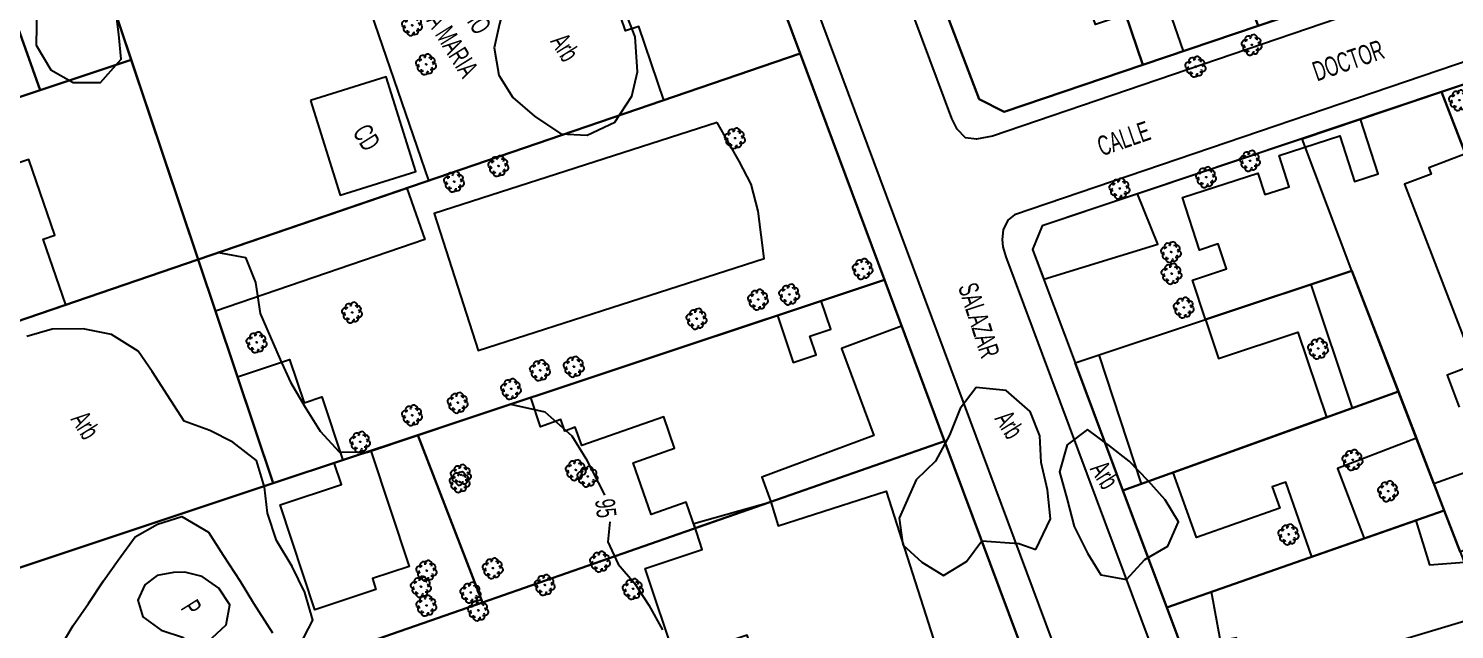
# Model space of a CAD drawing. Header units: millimetres. Extents: x 438774 to 440085, y 7202522 to 7203572.
# Drawn here: x 439211.1 to 439356.5, y 7202698.5 to 7202759.8 of the extents above; entities that cross this region are included whole.
import ezdxf

# ---------------------------------------------------------------- set-up
doc = ezdxf.new("R2010")
doc.units = ezdxf.units.MM
doc.linetypes.add('00', pattern=[10, 0, -10])
for name, color, linetype in [('0505', 1, 'Continuous'), ('0506', 1, 'Continuous'), ('0611', 30, 'Continuous'), ('0612', 7, 'Continuous'), ('0703', 6, 'Continuous'), ('0705', 242, 'Continuous'), ('0707', 7, 'Continuous'), ('0801', 10, 'Continuous'), ('0803', 160, 'Continuous'), ('0804', 170, 'Continuous'), ('0811', 10, 'Continuous'), ('0812', 7, 'Continuous'), ('0835', 7, 'Continuous'), ('0836', 7, 'Continuous'), ('1005', 3, 'Continuous'), ('1006', 3, 'Continuous'), ('1007', 3, 'Continuous')]:
    doc.layers.add(name, color=color, linetype=linetype)
doc.styles.add('02', font='swissc.ttf')

# ---------------------------------------------------------------- blocks, each defined once
blk = doc.blocks.new('09')
for p, q in [((-0.04, 0.01), (0.04, 0.01)), ((-0.02, 0.03), (0.02, 0.03)), ((0, 0.05), (0, 0.05)), ((-0.04, -0.01), (0.04, -0.01)), ((-0.02, -0.03), (0.02, -0.03))]:
    blk.add_line(p, q)
for points in [[(-0.61, 0.39), (-0.76, 0.34), (-0.88, 0.27), (-0.97, 0.13), (-1, 0), (-0.96, -0.15), (-0.88, -0.26), (-0.83, -0.31), (-0.73, -0.36), (-0.58, -0.38)], [(-0.12, 0.67), (-0.2, 0.77), (-0.32, 0.84), (-0.46, 0.87), (-0.62, 0.83), (-0.74, 0.77), (-0.81, 0.63), (-0.83, 0.49), (-0.83, 0.42), (-0.79, 0.32), (-0.69, 0.22), (-0.62, 0.16)], [(-0.41, 0.6), (-0.39, 0.72), (-0.35, 0.82), (-0.3, 0.88), (-0.18, 0.96), (-0.03, 1), (0.1, 0.96), (0.24, 0.87), (0.31, 0.75), (0.36, 0.62), (0.37, 0.55)], [(0.11, 0.66), (0.19, 0.71), (0.31, 0.78), (0.42, 0.81), (0.49, 0.81), (0.63, 0.78), (0.76, 0.7), (0.82, 0.58), (0.84, 0.41), (0.81, 0.28), (0.75, 0.16), (0.69, 0.06)], [(0.67, -0.42), (0.8, -0.38), (0.91, -0.29), (0.99, -0.14), (1.01, -0.01), (0.95, 0.14), (0.86, 0.24), (0.8, 0.29), (0.7, 0.32), (0.56, 0.34)], [(-0.14, -0.69), (-0.19, -0.75), (-0.3, -0.83), (-0.4, -0.87), (-0.48, -0.87), (-0.61, -0.83), (-0.74, -0.75), (-0.8, -0.63), (-0.83, -0.47), (-0.79, -0.33), (-0.7, -0.18), (-0.64, -0.12)], [(-0.38, -0.63), (-0.34, -0.76), (-0.26, -0.88), (-0.13, -0.97), (0.01, -1.01), (0.15, -0.97), (0.27, -0.88), (0.32, -0.83), (0.36, -0.73), (0.38, -0.57)], [(0.15, -0.7), (0.32, -0.83), (0.46, -0.87), (0.62, -0.85), (0.74, -0.79), (0.83, -0.66), (0.86, -0.52), (0.86, -0.45), (0.83, -0.34), (0.74, -0.24), (0.67, -0.18)]]:
    blk.add_lwpolyline(points)
blk.add_lwpolyline([(0, -0.05), (-0.05, 0), (0, 0.05), (0.05, 0)], close=True)

msp = doc.modelspace()

# ---------------------------------------------------------------- linework, layer by layer
at = {"layer": '0505', "linetype": 'Continuous', "elevation": 95, "flags": 128}
for points in [[(439191.1, 7202723.5), (439230.45, 7202736.96), (439233.21, 7202736.46), (439234.24, 7202733.92), (439234.71, 7202730.75), (439236.74, 7202726.05), (439237.79, 7202723.74), (439239.28, 7202721.2), (439240.82, 7202718.73), (439242.75, 7202716.63), (439245.63, 7202716.62), (439260.23, 7202721.49), (439263.72, 7202720.72), (439266.47, 7202718.27), (439267.92, 7202715.96), (439269.79, 7202712.31)], [(439270.35, 7202709.5), (439270.14, 7202707.45), (439271.21, 7202705.19), (439272.88, 7202703.26), (439274.32, 7202701.01), (439275.72, 7202698.5)]]:
    msp.add_lwpolyline(points, dxfattribs=at)
at = {"layer": '0505', "linetype": '00', "elevation": 95, "flags": 128}
msp.add_lwpolyline([(439269.79, 7202712.31), (439270.35, 7202709.5)], dxfattribs=at)
at = {"layer": '0611', "linetype": 'Continuous', "flags": 128}
for points in [[(439411.82, 7202783.77), (439309.36, 7202748.83), (439307.75, 7202748.52), (439306.63, 7202748.67), (439305.76, 7202749.55), (439305.23, 7202750.63), (439275.31, 7202830.9), (439275.4, 7202832.39), (439275.83, 7202833.12), (439276.41, 7202833.79), (439277.36, 7202834.32), (439361.86, 7202862.92)], [(439182.51, 7202602.04), (439182.79, 7202601.47), (439183.32, 7202600.85), (439184.55, 7202600.2), (439186.07, 7202600.38), (439187.54, 7202600.81), (439331.25, 7202649.79), (439331.86, 7202650.46), (439332.05, 7202651.89), (439331.63, 7202654.03), (439330.39, 7202657.29), (439266.82, 7202828.04), (439266.21, 7202828.93), (439265.37, 7202829.43), (439264.01, 7202829.52), (439263.08, 7202829.31), (439187.59, 7202801.37), (439124.77, 7202778.39)], [(439416.41, 7202776.5), (439311.61, 7202740.8)], [(439311.61, 7202740.8), (439310.94, 7202740.27), (439310.45, 7202739.26), (439310.35, 7202738.28), (439310.42, 7202737.54), (439310.73, 7202736.54), (439341.01, 7202655.38), (439341.58, 7202654.6), (439342.8, 7202654.12), (439344, 7202654.13), (439345.16, 7202654.36), (439467.16, 7202696.13)]]:
    msp.add_lwpolyline(points, dxfattribs=at)
at = {"layer": '0703', "linetype": 'Continuous', "flags": 128}
for points in [[(439362.38, 7202860.93), (439348.47, 7202856.25), (439334.05, 7202851.41), (439320.19, 7202846.76), (439306.01, 7202841.99), (439279.51, 7202833.09), (439278.18, 7202830.98), (439282.07, 7202820.74), (439285.3, 7202812.26), (439290.39, 7202798.93), (439293.11, 7202791.76), (439296.94, 7202781.7), (439300.82, 7202771.51), (439304.11, 7202762.89), (439308.02, 7202752.59), (439310.57, 7202751.31), (439324.68, 7202756.1), (439336.44, 7202760.09), (439345.55, 7202763.18), (439355.04, 7202766.39), (439364.87, 7202769.73)], [(439311.97, 7202697.61), (439304.47, 7202717.73), (439298.34, 7202734.18), (439289.75, 7202757.25), (439276.03, 7202794.1), (439267.89, 7202815.94), (439264.42, 7202825.26), (439263.44, 7202827.27), (439225.7, 7202813.24), (439210.32, 7202807.52), (439199.76, 7202803.6), (439177.95, 7202795.49), (439166.42, 7202791.2), (439162.21, 7202789.64), (439147.08, 7202784.01), (439125.78, 7202775.99), (439130.61, 7202761.76), (439136.18, 7202745.35), (439141.43, 7202729.87), (439148.66, 7202708.97), (439156.23, 7202686.85)], [(439417.79, 7202774.32), (439414.25, 7202773.13), (439395.46, 7202766.84), (439369.14, 7202758.02), (439355.16, 7202753.34), (439340.93, 7202748.57), (439314.42, 7202739.69), (439313.45, 7202737.28), (439317.79, 7202725.71), (439322.66, 7202712.69), (439327.13, 7202700.75), (439334.72, 7202680.48), (439339.4, 7202667.98), (439343.31, 7202657.52), (439346.15, 7202656.85), (439372.69, 7202665.86), (439387, 7202670.71), (439401.18, 7202675.52), (439418.58, 7202681.42), (439430.1, 7202685.33), (439441.24, 7202689.1)]]:
    msp.add_lwpolyline(points, dxfattribs=at)
at = {"layer": '0705', "linetype": 'Continuous', "flags": 128}
for points in [[(439199.76, 7202803.6), (439210.32, 7202807.52), (439223.09, 7202776.38), (439215.76, 7202773.92), (439221.56, 7202756.61), (439212.27, 7202753.51), (439207.57, 7202766.67), (439210.34, 7202767.93), (439208.91, 7202771.84), (439212.12, 7202772.82)], [(439215.76, 7202773.92), (439223.09, 7202776.38), (439237.39, 7202781.16), (439276.03, 7202794.1), (439289.75, 7202757.25), (439228.38, 7202736.25), (439221.56, 7202756.61)], [(439320.55, 7202768.34), (439332.02, 7202772.14), (439336.44, 7202760.09), (439324.68, 7202756.1)], [(439136.18, 7202745.35), (439189.51, 7202763.87), (439206.47, 7202769.74), (439207.57, 7202766.67), (439212.27, 7202753.51), (439141.43, 7202729.87)], [(439304.11, 7202762.89), (439320.55, 7202768.34), (439324.68, 7202756.1), (439310.57, 7202751.31), (439308.02, 7202752.59)], [(439228.38, 7202736.25), (439289.75, 7202757.25), (439298.34, 7202734.18), (439250.78, 7202718.34), (439236.03, 7202713.43)], [(439355.16, 7202753.34), (439369.14, 7202758.02), (439385.27, 7202716.47), (439371.29, 7202711.49)], [(439141.43, 7202729.87), (439212.27, 7202753.51), (439221.56, 7202756.61), (439228.38, 7202736.25), (439148.66, 7202708.97)], [(439355.16, 7202753.34), (439371.29, 7202711.49), (439357.06, 7202706.44), (439355.42, 7202710.67), (439350.76, 7202722.8), (439346.01, 7202735.1), (439346.01, 7202735.1), (439340.93, 7202748.57), (439340.93, 7202748.57)], [(439148.66, 7202708.97), (439228.38, 7202736.25), (439236.03, 7202713.43), (439156.23, 7202686.85)], [(439250.78, 7202718.34), (439298.34, 7202734.18), (439304.47, 7202717.73), (439257.37, 7202701.29)], [(439317.79, 7202725.71), (439346.01, 7202735.1), (439350.76, 7202722.8), (439322.66, 7202712.69)], [(439322.66, 7202712.69), (439350.76, 7202722.8), (439355.42, 7202710.67), (439327.13, 7202700.75)], [(439156.23, 7202686.85), (439236.03, 7202713.43), (439250.78, 7202718.34), (439257.37, 7202701.29), (439232.86, 7202692.73), (439162.61, 7202668.21)], [(439232.86, 7202692.73), (439257.37, 7202701.29), (439304.47, 7202717.73), (439311.97, 7202697.61), (439261.84, 7202680.8), (439250.38, 7202676.95), (439239.99, 7202673.46)], [(439327.13, 7202700.75), (439355.42, 7202710.67), (439357.06, 7202706.44), (439363.33, 7202690.16), (439334.72, 7202680.48)]]:
    msp.add_lwpolyline(points, close=True, dxfattribs=at)
at = {"layer": '0705'}
msp.add_lwpolyline([(439340.93, 7202748.57), (439314.42, 7202739.69), (439313.45, 7202737.28), (439317.79, 7202725.71), (439346.01, 7202735.1)], close=True, dxfattribs=at)
at = {"layer": '0707', "linetype": 'Continuous', "flags": 128}
for points in [[(439310.57, 7202751.31), (439308.02, 7202752.59), (439304.11, 7202762.89), (439300.82, 7202771.51), (439296.94, 7202781.7), (439293.11, 7202791.76), (439290.39, 7202798.93), (439285.3, 7202812.26), (439282.07, 7202820.74), (439278.18, 7202830.98), (439279.51, 7202833.09), (439306.01, 7202841.99), (439320.19, 7202846.76), (439334.05, 7202851.41), (439348.47, 7202856.25), (439362.38, 7202860.93), (439362.98, 7202861.14)], [(439147.08, 7202784.01), (439177.95, 7202795.49), (439210.32, 7202807.52), (439225.7, 7202813.24), (439263.44, 7202827.27), (439264.42, 7202825.26), (439267.89, 7202815.94), (439276.03, 7202794.1), (439289.75, 7202757.25), (439298.34, 7202734.18), (439304.47, 7202717.73), (439311.97, 7202697.61), (439316.31, 7202685.95), (439303.58, 7202681.6), (439287.82, 7202676.19), (439270.34, 7202670.21), (439257.5, 7202665.81), (439254.64, 7202664.84)], [(439276.03, 7202794.1), (439237.39, 7202781.16), (439223.09, 7202776.38), (439215.76, 7202773.92), (439221.56, 7202756.61), (439228.38, 7202736.25), (439236.03, 7202713.43)], [(439410.84, 7202785.32), (439407.45, 7202784.16), (439392.61, 7202779.14), (439378.97, 7202774.51), (439364.87, 7202769.73), (439336.44, 7202760.09), (439310.57, 7202751.31)], [(439221.56, 7202756.61), (439212.27, 7202753.51), (439141.43, 7202729.87), (439136.18, 7202745.35), (439130.61, 7202761.76), (439125.78, 7202775.99)], [(439446.64, 7202690.94), (439434.39, 7202723.09), (439430.5, 7202733.29), (439429.7, 7202732.87), (439414.25, 7202773.13), (439395.46, 7202766.84), (439369.14, 7202758.02), (439355.16, 7202753.34), (439314.42, 7202739.69)], [(439212.27, 7202753.51), (439207.57, 7202766.67), (439203.16, 7202764.9), (439202.08, 7202768.22), (439189.51, 7202763.87), (439136.18, 7202745.35)], [(439168.98, 7202649.62), (439162.61, 7202668.21), (439156.23, 7202686.85), (439148.66, 7202708.97), (439228.38, 7202736.25), (439289.75, 7202757.25)], [(439355.16, 7202753.34), (439371.29, 7202711.49), (439387, 7202670.71)], [(439314.42, 7202739.69), (439313.45, 7202737.28), (439317.79, 7202725.71), (439322.66, 7202712.69), (439327.13, 7202700.75), (439334.72, 7202680.48), (439339.4, 7202667.98), (439343.31, 7202657.52), (439346.15, 7202656.85), (439372.69, 7202665.86), (439387, 7202670.71), (439401.18, 7202675.52), (439430.1, 7202685.33), (439441.24, 7202689.1), (439446.64, 7202690.94), (439466.24, 7202697.58)], [(439156.23, 7202686.85), (439236.03, 7202713.43), (439250.78, 7202718.34), (439298.34, 7202734.18)], [(439317.79, 7202725.71), (439346.01, 7202735.1), (439350.76, 7202722.8), (439355.42, 7202710.67), (439357.06, 7202706.44), (439363.33, 7202690.16), (439368.07, 7202677.83), (439372.69, 7202665.86)], [(439350.76, 7202722.8), (439322.66, 7202712.69)], [(439162.61, 7202668.21), (439232.86, 7202692.73), (439257.37, 7202701.29), (439304.47, 7202717.73)], [(439257.37, 7202701.29), (439250.78, 7202718.34)], [(439355.42, 7202710.67), (439327.13, 7202700.75)]]:
    msp.add_lwpolyline(points, dxfattribs=at)
at = {"layer": '0801', "linetype": 'Continuous', "flags": 128}
for points in [[(439332.02, 7202772.14), (439304.11, 7202762.89), (439308.02, 7202752.59), (439310.57, 7202751.31), (439324.68, 7202756.1), (439322.95, 7202761.24), (439319.86, 7202760.2), (439319.5, 7202761.27), (439320.99, 7202761.16), (439321.88, 7202763.08), (439320.12, 7202764.03), (439322.13, 7202764.54), (439322.73, 7202762.98), (439326.51, 7202764.19), (439328.8, 7202757.49), (439336.44, 7202760.09), (439332.02, 7202772.14)], [(439281.28, 7202750.21), (439252.44, 7202740.93), (439256.93, 7202726.98), (439286.09, 7202736.36), (439285.48, 7202741.19), (439284.75, 7202743.94), (439283.55, 7202746.27), (439281.28, 7202750.21)], [(439228.38, 7202736.25), (439249.67, 7202743.54), (439251.48, 7202738.28), (439230.14, 7202730.97), (439228.38, 7202736.25)], [(439314.42, 7202739.69), (439313.45, 7202737.28), (439314.59, 7202734.24), (439326.22, 7202737.81), (439324.14, 7202742.94), (439314.42, 7202739.69)], [(439262.28, 7202722.17), (439287.44, 7202730.55), (439289.03, 7202725.75), (439291.38, 7202726.53), (439290.73, 7202728.45), (439292.87, 7202729.16), (439291.91, 7202732.04), (439298.34, 7202734.18), (439300.1, 7202729.45), (439293.96, 7202727.18), (439297.27, 7202718.31), (439285.84, 7202714.06), (439286.76, 7202711.55), (439279.05, 7202708.86), (439278.14, 7202711.51), (439274.56, 7202710.26), (439272.72, 7202715.52), (439276.96, 7202717), (439275.85, 7202720.2), (439267.48, 7202717.28), (439266.83, 7202719.14), (439265.76, 7202718.76), (439265.35, 7202719.92), (439263.28, 7202719.19), (439262.28, 7202722.17)], [(439350.76, 7202722.8), (439346.01, 7202735.1), (439341.82, 7202733.71), (439346.03, 7202721.09), (439350.76, 7202722.8)], [(439320.25, 7202726.53), (439331.09, 7202730.14), (439332.41, 7202726.15), (439340.5, 7202728.84), (439343.42, 7202720.16), (439324.55, 7202713.37), (439320.25, 7202726.53)], [(439236.03, 7202713.43), (439232.39, 7202724.27), (439237.69, 7202726.05), (439239.18, 7202721.63), (439240.99, 7202722.24), (439243.14, 7202715.8), (439236.03, 7202713.43)], [(439327.78, 7202714.54), (439350.76, 7202722.8), (439352.59, 7202718.03), (439344.54, 7202714.94), (439347.26, 7202707.8), (439341.94, 7202705.94), (439339.28, 7202713.54), (439337.89, 7202713.06), (439338.65, 7202710.88), (439330.17, 7202707.9), (439327.78, 7202714.54)], [(439242.25, 7202715.5), (439245.98, 7202716.74), (439249.9, 7202704.96), (439246.14, 7202703.71), (439246.51, 7202702.6), (439240.29, 7202700.53), (439236.73, 7202711.23), (439242.98, 7202713.29), (439242.25, 7202715.5)], [(439278.9, 7202709.33), (439286.76, 7202711.55), (439287.53, 7202709.1), (439298.51, 7202712.62), (439304.18, 7202695), (439293.09, 7202691.28), (439292.06, 7202694.36), (439289.7, 7202693.57), (439290.31, 7202691.74), (439286.82, 7202690.58), (439284.36, 7202697.94), (439277.06, 7202695.49), (439273.95, 7202704.75), (439279.76, 7202706.68), (439278.9, 7202709.33)], [(439359.55, 7202699.97), (439349.02, 7202696.82), (439349.27, 7202695.97), (439342.65, 7202693.99), (439343.55, 7202690.97), (439348.11, 7202692.33), (439350.11, 7202685.69), (439344.61, 7202683.83), (439343.87, 7202686.01), (439336.81, 7202684.51), (439334.25, 7202697.67), (439332.63, 7202697.37), (439331.7, 7202702.35), (439352.54, 7202709.65), (439353.93, 7202705.1), (439357.46, 7202705.4), (439359.55, 7202699.97)]]:
    msp.add_lwpolyline(points, close=True, dxfattribs=at)
msp.add_lwpolyline([(439359.41, 7202715.16), (439354.38, 7202713.37), (439346.01, 7202735.1), (439331.09, 7202730.14), (439329.75, 7202734.14), (439333.23, 7202735.3), (439332.38, 7202737.84), (439330.48, 7202737.2), (439328.74, 7202742.59), (439328.74, 7202742.59), (439336.43, 7202745.07), (439337.14, 7202742.87), (439339.61, 7202743.67), (439338.59, 7202746.85), (439344.78, 7202748.85), (439346.28, 7202744.22), (439348.7, 7202745), (439346.9, 7202750.57), (439355.16, 7202753.34), (439357.59, 7202747.03), (439353.86, 7202745.59), (439354.1, 7202744.96), (439351.38, 7202743.92), (439358.48, 7202725.5), (439355.71, 7202724.44), (439356.96, 7202721.2)], dxfattribs=at)
at = {"layer": '0803', "linetype": 'Continuous', "flags": 128}
msp.add_lwpolyline([(439225.87, 7202704.33), (439224.21, 7202704.03), (439222.95, 7202703.06), (439222.23, 7202701.5), (439222.73, 7202699.82), (439224.61, 7202698.45), (439226.9, 7202697.71), (439227.18, 7202696.28), (439228.86, 7202696.78), (439231.24, 7202698.99), (439231.62, 7202701.05), (439230.49, 7202702.75), (439228.77, 7202703.92), (439227.03, 7202704.37), (439225.87, 7202704.33)], close=True, dxfattribs=at)
at = {"layer": '0811', "linetype": 'Continuous', "flags": 128}
for points in [[(439276.03, 7202794.1), (439289.75, 7202757.25), (439275.87, 7202752.51), (439273.3, 7202760.02), (439271.95, 7202759.56), (439270.48, 7202763.88), (439273.16, 7202764.8), (439271.14, 7202770.71), (439274.12, 7202771.72), (439267.44, 7202791.23), (439276.03, 7202794.1)], [(439228.38, 7202736.25), (439251.9, 7202744.3), (439244.83, 7202764.95), (439260.63, 7202770.35), (439259.68, 7202773.12), (439270.32, 7202776.76), (439266.8, 7202787.47), (439260.95, 7202785.52), (439259.77, 7202788.66), (439227.4, 7202777.82), (439228.27, 7202775.18), (439225.16, 7202774.14), (439224.27, 7202776.77), (439215.76, 7202773.92), (439228.38, 7202736.25)], [(439207.68, 7202751.97), (439195.82, 7202748.01), (439198.68, 7202739.44), (439195.9, 7202738.5), (439196.75, 7202735.98), (439200.16, 7202737.12), (439203.32, 7202727.68), (439214.9, 7202731.64), (439212.59, 7202738.34), (439213.75, 7202738.74), (439211.11, 7202746.46), (439209.68, 7202745.97), (439207.68, 7202751.97)]]:
    msp.add_lwpolyline(points, close=True, dxfattribs=at)
at = {"layer": '0835', "linetype": 'Continuous', "flags": 128}
msp.add_lwpolyline([(439239.83, 7202752.46), (439242.84, 7202742.8), (439250.58, 7202745.22), (439247.56, 7202754.88), (439239.83, 7202752.46)], close=True, dxfattribs=at)
msp.add_lwpolyline([(439239.83, 7202752.46), (439242.84, 7202742.8), (439250.58, 7202745.22), (439247.56, 7202754.88), (439239.83, 7202752.46)], close=True, dxfattribs=at)
at = {"layer": '1005'}
for points in [[(439262.37, 7202767.59), (439260.81, 7202765.62), (439259.85, 7202763.18), (439259.11, 7202760.28), (439258.56, 7202757.82), (439259.03, 7202755.06), (439260.47, 7202752.77), (439262.68, 7202750.88), (439265.34, 7202749.06), (439268.03, 7202748.92), (439270.85, 7202750.24), (439272.6, 7202752.92), (439273.16, 7202755.4), (439272.95, 7202758.97), (439271.93, 7202761.57), (439270.65, 7202764.14), (439268.88, 7202766.22), (439266.16, 7202767.17), (439263.63, 7202767.64)], [(439215.06, 7202766.17), (439212.83, 7202764.68), (439211.94, 7202761.96), (439211.86, 7202758.11), (439213.35, 7202755.59), (439215.63, 7202754.31), (439218.42, 7202754.31), (439220.54, 7202756.67), (439220.3, 7202759.18), (439219.93, 7202762.17), (439218.76, 7202764.42), (439216.67, 7202766.17)], [(439313.77, 7202706.68), (439315.28, 7202709.8), (439314.97, 7202712.76), (439314.34, 7202715.54), (439314.19, 7202718.27), (439313.21, 7202720.74), (439310.75, 7202722.89), (439307.7, 7202723.2), (439306.08, 7202721.07), (439304.99, 7202718.33), (439303.56, 7202715.69), (439301.6, 7202713.79), (439299.84, 7202709.86), (439300.22, 7202707.14), (439302.16, 7202705.4), (439304.37, 7202704.03), (439306.72, 7202705.46), (439308.27, 7202707.55), (439312.04, 7202707.29)], [(439319.05, 7202718.93), (439316.97, 7202717.35), (439316.2, 7202714.61), (439316.97, 7202711.76), (439317.68, 7202709.04), (439319.05, 7202706.3), (439320.42, 7202704.11), (439323.04, 7202703.61), (439324.91, 7202705.67), (439327.23, 7202707.01), (439328.32, 7202709.49), (439326.97, 7202711.73), (439325.23, 7202713.67), (439323.31, 7202715.69), (439321.3, 7202717.25)]]:
    msp.add_lwpolyline(points, close=True, dxfattribs=at)
for points in [[(439238.71, 7202696.86), (439240.06, 7202699.46), (439239.25, 7202702.28), (439237.97, 7202704.94), (439236.35, 7202707.58), (439235.44, 7202710.4), (439235.14, 7202713.05), (439234.32, 7202715.74), (439231.91, 7202717.62), (439229.58, 7202718.83), (439226.94, 7202719.78), (439225.59, 7202721.88), (439223.7, 7202724.83), (439222.25, 7202726.9), (439219.53, 7202728.61), (439216.66, 7202729.19), (439213.48, 7202729.15), (439210.91, 7202728.41)], [(439214.23, 7202696.57), (439215.64, 7202698.94), (439217.18, 7202701.18), (439218.72, 7202703.47), (439220.22, 7202705.59), (439221.97, 7202707.96), (439224.22, 7202709.26), (439226.72, 7202710.06), (439229.44, 7202708.45), (439230.94, 7202706.11), (439232.66, 7202703.44), (439234.03, 7202701.2), (439235.96, 7202698.19)]]:
    msp.add_lwpolyline(points, dxfattribs=at)

# ---------------------------------------------------------------- block references
at = {"layer": '1007', "rotation": 302}
for p in [(439250.2, 7202760.13), (439335.81, 7202758.15), (439251.62, 7202756.16), (439330.08, 7202755.92), (439356.96, 7202752.5), (439283.11, 7202748.62), (439259, 7202745.79), (439335.63, 7202746.32), (439254.48, 7202744.19), (439331.15, 7202744.65), (439322.33, 7202743.5), (439327.58, 7202737.01), (439296.14, 7202735.3), (439327.64, 7202734.8), (439288.66, 7202732.69), (439244.08, 7202730.85), (439285.48, 7202732.17), (439328.88, 7202731.35), (439279.21, 7202730.21), (439234.35, 7202727.81), (439342.58, 7202727.17), (439266.69, 7202725.32), (439263.24, 7202724.95), (439260.29, 7202723.06), (439254.86, 7202721.65), (439250.2, 7202720.36), (439244.89, 7202717.66), (439346.09, 7202715.82), (439255.05, 7202713.56), (439255.17, 7202714.3), (439266.88, 7202714.78), (439268.09, 7202714.13), (439349.71, 7202712.63), (439339.56, 7202708.22), (439258.43, 7202704.77), (439269.37, 7202705.45), (439251.67, 7202704.52), (439251.1, 7202702.88), (439256.16, 7202702.3), (439263.72, 7202703.06), (439272.71, 7202702.66), (439251.66, 7202700.96), (439256.94, 7202700.47)]:
    msp.add_blockref('09', p, dxfattribs=at)

# ---------------------------------------------------------------- texts
at = {"layer": '0506', "style": '02', "width": 0.75}
msp.add_text('95', height=2, rotation=277, dxfattribs=at).set_placement((439268.84, 7202711.71))
at = {"layer": '0612', "style": '02', "width": 0.75}
for s, rotation, p in [('DOCTOR', 19, (439342.45, 7202754.4)), ('CALLE', 19, (439320.5, 7202746.76)), ('SALAZAR', 288, (439305.84, 7202733.46))]:
    msp.add_text(s, height=2, rotation=rotation, dxfattribs=at).set_placement(p)
at = {"layer": '0804', "style": '02', "width": 0.75}
msp.add_text('P', height=2, rotation=302, dxfattribs=at).set_placement((439226.54, 7202700.7))
at = {"layer": '0812', "style": '02', "width": 0.75}
for s, p in [('COLEGIO', (439252.53, 7202765.65)), ('SANTA MARIA', (439249.18, 7202764.48))]:
    msp.add_text(s, height=2, rotation=302, dxfattribs=at).set_placement(p)
at = {"layer": '0836', "style": '02', "width": 0.75}
msp.add_text('CD', height=2, rotation=302, dxfattribs=at).set_placement((439244.06, 7202749.22))
at = {"layer": '1006', "style": '02', "width": 0.75}
for p in [(439264.23, 7202758.49), (439215.33, 7202719.96), (439309.53, 7202720.01), (439319.25, 7202714.89)]:
    msp.add_text('Arb', height=2, rotation=302, dxfattribs=at).set_placement(p)

doc.saveas('drawing.dxf')
